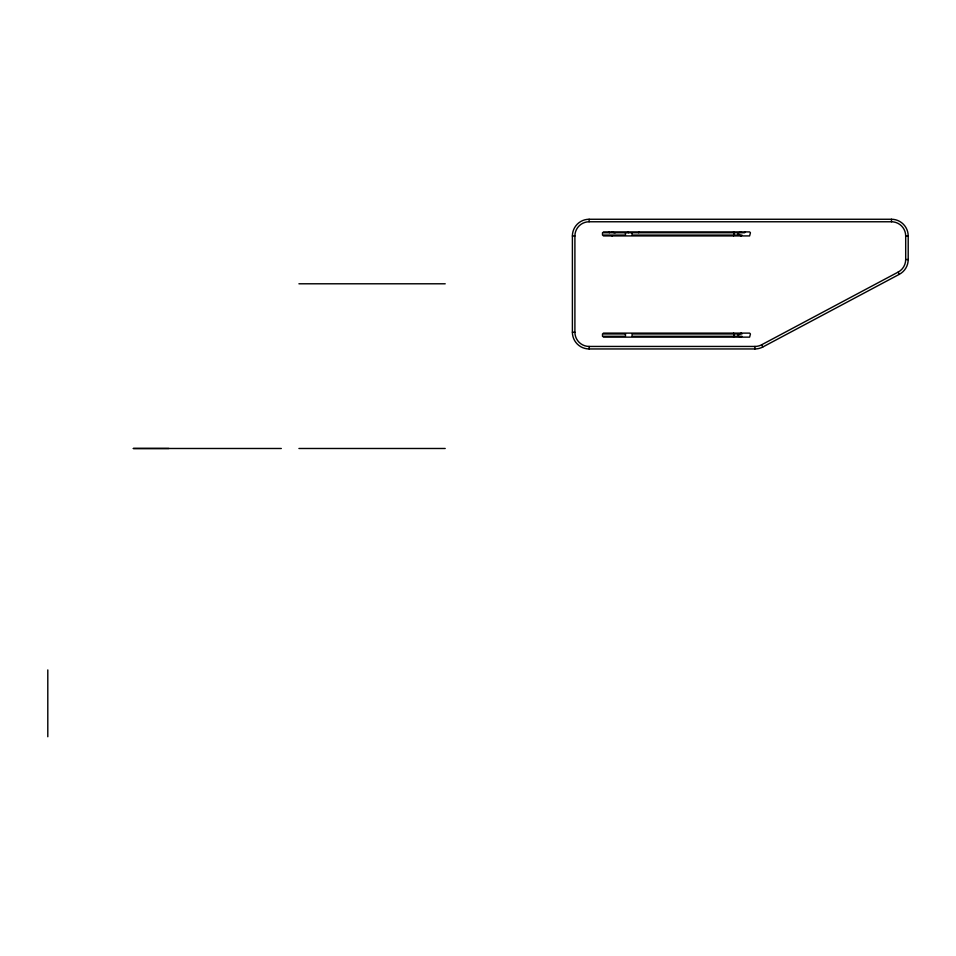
<?xml version="1.0" encoding="UTF-8"?>
<svg xmlns="http://www.w3.org/2000/svg" width="956" height="956" viewBox="0 0 956 956"><rect width="100%" height="100%" fill="white"/><g stroke="black" fill="none" stroke-linecap="round" stroke-linejoin="round"><path stroke-width="1.43" d="M638.608 232.738L639.265 231.902M733.539 235.917L734.184 232.738L733.539 231.902M733.539 337.133L734.184 333.955L733.539 333.118M745.429 231.902L744.593 232.738L602.495 232.738L602.495 235.08L625.463 235.08L625.463 232.738M761.633 344.781L898.15 272.101A14.221 14.221 0 0 0 905.691 259.542L905.691 235.989A14.221 14.221 0 0 0 891.47 221.768L589.135 221.768A14.221 14.221 0 0 0 574.903 235.989L574.903 332.222A14.221 14.221 0 0 0 589.135 346.442L754.941 346.442A14.221 14.221 0 0 0 761.633 344.781L762.804 346.992L899.333 274.312A16.73 16.73 0 0 0 908.2 259.542L908.2 235.989A16.73 16.73 0 0 0 891.47 219.259L589.135 219.259A16.73 16.73 0 0 0 572.393 235.989L572.393 332.222A16.73 16.73 0 0 0 589.135 348.952L754.941 348.952A16.73 16.73 0 0 0 762.804 346.992M611.983 235.917L612.187 235.821A10.193 10.193 0 0 1 612.581 235.642M603.344 231.902L749.612 231.902L750.448 232.738L749.612 235.917L603.344 235.917M741.987 235.08L632.083 235.08L632.083 232.738M572.393 235.989L574.903 235.989M905.691 235.989L908.2 235.989M905.691 259.542L908.2 259.542M298.929 283.789L445.209 283.789M572.393 332.222L574.903 332.222M603.344 333.118L749.612 333.118L750.448 333.955L749.612 337.133L603.344 337.133M741.987 333.955L632.083 333.955L632.083 336.297L741.987 336.297M281.303 448.484L133.35 448.484L168.877 448.484M298.929 448.484L445.209 448.484M627.602 231.902L628.427 232.738M608.649 231.902L609.474 232.738M898.15 272.101L899.333 274.312M891.47 219.259L891.47 221.768M754.941 346.442L754.941 348.952M738.199 235.08L738.199 232.738A7.899 7.851 -90 0 0 741.306 231.866M589.135 219.259L589.135 221.768M589.135 346.442L589.135 348.952M47.8 669.929L47.8 736.741M741.306 333.094A7.899 7.851 90 0 1 738.199 334.014L738.199 336.297A7.899 7.851 90 0 1 741.306 337.169M615.198 232.774A7.29 7.29 0 0 1 612.007 231.854M738.199 235.021A7.899 7.851 90 0 1 741.306 235.941M625.463 333.955L602.495 333.955L602.495 336.297L625.463 336.297L625.463 333.955"/></g></svg>
